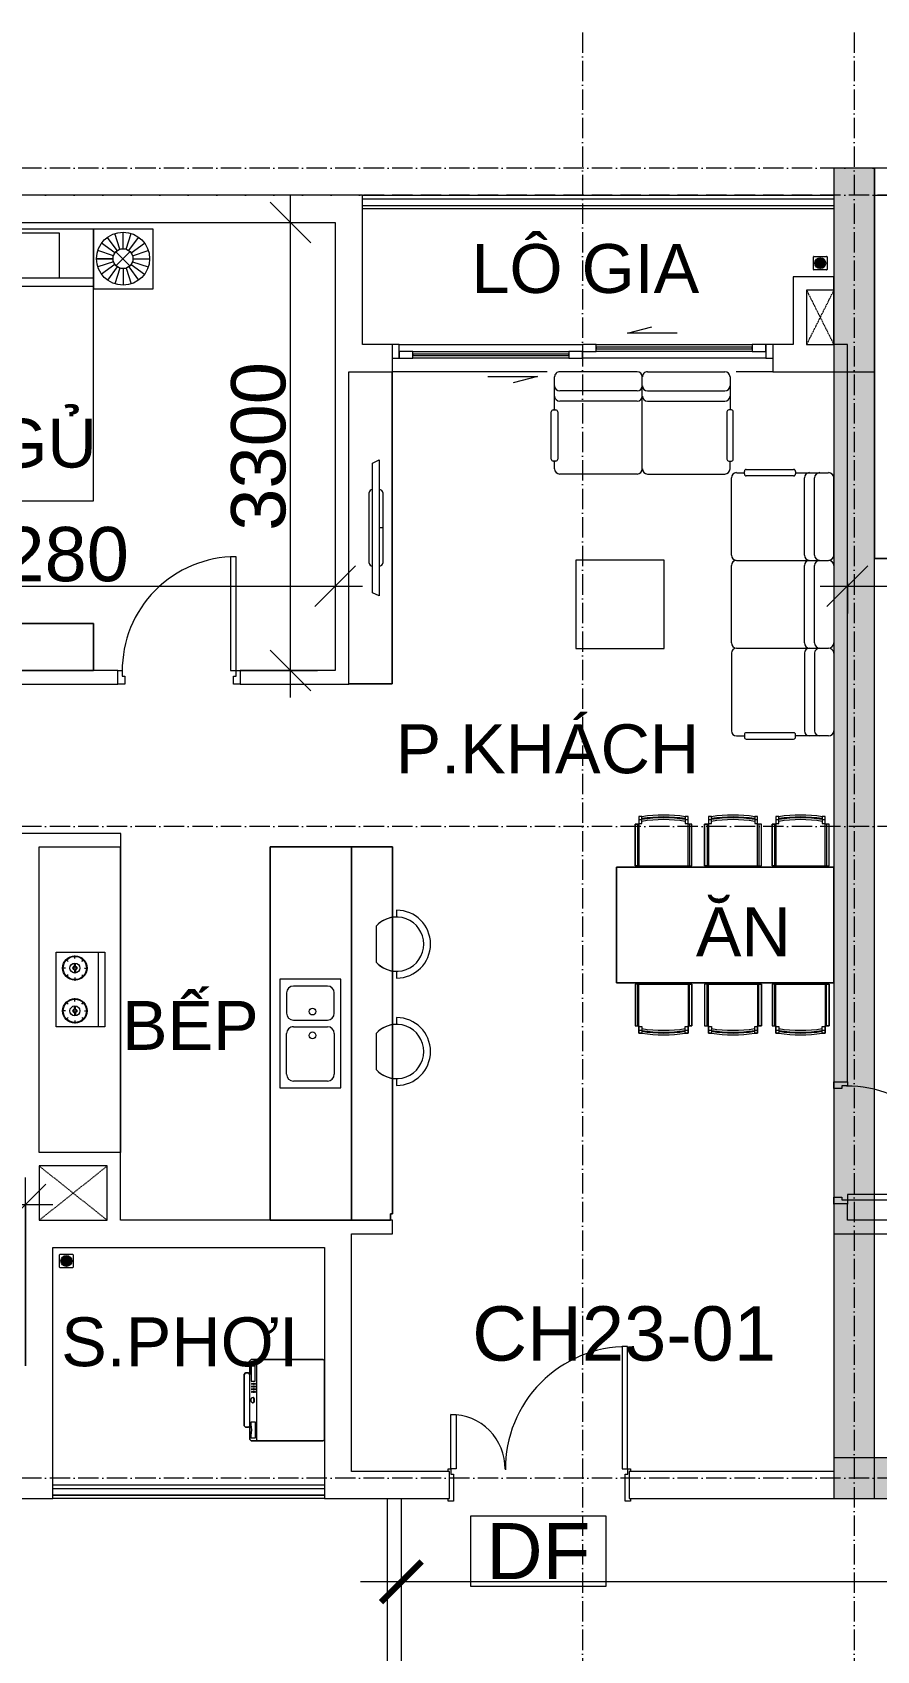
# Model space of a CAD drawing. Header units: millimetres. Extents: x -20144 to 122974, y -38328 to 48263.
# Drawn here: x 72321 to 78537, y 31680 to 43600 of the extents above; entities that cross this region are included whole.
import ezdxf
from ezdxf.enums import TextEntityAlignment as Align

# ---------------------------------------------------------------- set-up
doc = ezdxf.new("R2010")
doc.units = ezdxf.units.MM
doc.linetypes.add('Dash', pattern=[6.35, 3.175, -3.175])
doc.linetypes.add('Grid Line', pattern=[4.2, 3, -0.6, 0, -0.6])
for name, color, linetype, lineweight in [('A-DETL-GENF', 31, 'Continuous', 5), ('A-DETL-GENF-HDLN', 161, 'Dash', 5), ('CHU', 181, 'Continuous', 5), ('CUA', 31, 'Continuous', 9), ('DIM', 1, 'Continuous', 5), ('DIM-200', 1, 'Continuous', 5), ('NET THAY 1', 41, 'Continuous', 5), ('NET-CAT', 3, 'Continuous', 15), ('NET-THAY', 2, 'Continuous', 9), ('THIET BI', 44, 'Continuous', 5), ('THIET-BI', 44, 'Continuous', 5), ('TRUC', 225, 'Continuous', 5), ('X-COT T20$0$LC.HA', 8, 'Continuous', 9), ('X-COT T23$0$LC.HA', 8, 'Continuous', 9), ('Y-GHI CHU PCCC$0$Z-CT1-GHI CHU TT$0$KI-HIEU', 6, 'Continuous', 13)]:
    doc.layers.add(name, color=color, linetype=linetype, lineweight=lineweight)
doc.styles.add('Arial_3', font='arial_0.ttf', dxfattribs={"height": 400})
doc.styles.add('Arial_4', font='arial_0.ttf', dxfattribs={"height": 360})
doc.styles.add('Arial_5', font='arial_0.ttf', dxfattribs={"height": 400})
doc.styles.add('TA1', font='arial_0.ttf')
doc.styles.add('Y-GHI CHU PCCC$0$Arial', font='arial_0.ttf')
doc.dimstyles.new('D_200_KTx2', dxfattribs={"dimtxt": 400, "dimasz": 300, "dimexe": 300, "dimexo": 300, "dimgap": 160, "dimtad": 1, "dimdec": 0, "dimzin": 9, "dimtxsty": 'TA1', "dimblk": 'ARCHTICK', "dimcen": 1, "dimdle": 300, "dimclrd": 256, "dimclre": 256, "dimclrt": 7, "dimadec": 0, "dimazin": 0, "dimtfac": 1, "dimtdec": 0, "dimtix": 1, "dimtmove": 1, "dimatfit": 3, "dimldrblk": 'ARCHTICK', "dimfxl": 0, "dimtolj": 1, "dimtzin": 0, "dimlwd": -1, "dimlwe": -1, "dimarcsym": 0})
doc.dimstyles.new('Diagonal_-_2mm_Arial', dxfattribs={"dimscale": 304.8, "dimtxt": 408.10376, "dimasz": 0.984252, "dimexe": 0.656168, "dimexo": 4.593176, "dimgap": 0.098425, "dimtad": 1, "dimdec": 0, "dimzin": 0, "dimdsep": 46, "dimtxsty": 'Arial_3', "dimblk1": 'OBLIQUE', "dimblk2": 'OBLIQUE', "dimsah": 1, "dimcen": 0.09, "dimdle": 0.656168, "dimazin": 0, "dimtfac": 1, "dimtdec": 4, "dimtix": 1, "dimtmove": 0, "dimatfit": 3, "dimfxl": 0, "dimtvp": 1, "dimtolj": 1, "dimtzin": 0, "dimlwd": 9, "dimlwe": 9, "dimarcsym": 0})

# ---------------------------------------------------------------- blocks, each defined once
blk = doc.blocks.new('CUA VAO CAN HO_0001 - Type 1-1424866-MẶT BẰNG TẦNG 23')
at = {"layer": 'CUA', "lineweight": 5}
for p, q in [((-570, 98), (-570, 118)), ((-570, 118), (-530, 118)), ((-530, 118), (-530, -81)), ((733, 118), (773, 118)), ((733, -81), (733, 118)), ((773, 118), (773, 98)), ((-570, -122), (-570, -102)), ((-550, -81), (-550, -122)), ((-530, -81), (-550, -81)), ((753, -81), (733, -81)), ((753, -122), (753, -81)), ((773, -102), (773, -122)), ((-550, -122), (-570, -122)), ((773, -122), (753, -122))]:
    blk.add_line(p, q, dxfattribs=at)
at = {"layer": 'CUA'}
for p, q in [((-509, -122), (-549, -122)), ((-549, -122), (-549, -1022)), ((-509, -1022), (-509, -122)), ((712, -122), (752, -122)), ((712, -522), (712, -122)), ((752, -122), (752, -522)), ((752, -522), (712, -522)), ((-549, -1022), (-509, -1022))]:
    blk.add_line(p, q, dxfattribs=at)
at = {"layer": 'CUA', "lineweight": 5}
for centre, radius, start, end in [((-549, -122), 900, 270, 0.5), ((752, -122), 400, 179.5, 270)]:
    blk.add_arc(centre, radius, start, end, dxfattribs=at)
blk = doc.blocks.new('CUA PHONG NGU - Type 1-1365695-MẶT BẰNG TẦNG 23')
at = {"layer": 'CUA', "lineweight": 5}
for p, q in [((-349, 48), (-299, 48)), ((-299, 48), (-299, -11)), ((501, 48), (551, 48)), ((501, -11), (501, 48)), ((-319, -52), (-349, -52)), ((-319, -11), (-319, -52)), ((-299, -11), (-319, -11)), ((521, -11), (501, -11)), ((521, -52), (521, -11)), ((551, -52), (521, -52))]:
    blk.add_line(p, q, dxfattribs=at)
at = {"layer": 'CUA'}
for p, q in [((-278, -52), (-318, -52)), ((-318, -52), (-318, -890)), ((-278, -890), (-278, -52)), ((-318, -890), (-278, -890))]:
    blk.add_line(p, q, dxfattribs=at)
at = {"layer": 'CUA', "lineweight": 5}
blk.add_arc((-318, -52), 838, 270, 0.5, dxfattribs=at)
blk = doc.blocks.new('CUA LO GIA _LUA_ - CUA LO GIA _LUA_ 2800-1425223-MẶT BẰNG TẦNG 23')
at = {"layer": 'CUA'}
for p, q in [((332, 184), (511, 232)), ((697, 184), (332, 184)), ((-1350, 100), (-1400, 100)), ((-1350, 0), (-1350, 100)), ((-1350, 100), (0, 100)), ((-1250, 50), (-1350, 50)), ((-1350, 50), (-1350, 0)), ((-1350, 0), (-1250, 0)), ((-1250, 0), (-1250, 50)), ((-1250, 50), (-100, 50)), ((-100, 30), (-1250, 30)), ((-1250, 30), (-1250, 20)), ((-1250, 20), (-100, 20)), ((-100, 0), (-1250, 0)), ((0, 50), (-100, 50)), ((-100, 50), (-100, 0)), ((-100, 20), (-100, 30)), ((-100, 0), (0, 0)), ((100, 100), (0, 100)), ((0, 100), (0, 50)), ((0, 0), (0, 50)), ((0, 50), (100, 50)), ((100, 50), (100, 100)), ((100, 100), (1250, 100)), ((1250, 80), (100, 80)), ((100, 80), (100, 70)), ((100, 70), (1250, 70)), ((1250, 50), (100, 50)), ((1350, 100), (1250, 100)), ((1250, 100), (1250, 50)), ((1250, 70), (1250, 80)), ((1250, 50), (1350, 50)), ((1350, 50), (1350, 100)), ((1400, 100), (1350, 100)), ((1350, 100), (1350, 0)), ((-1400, 0), (-1350, 0)), ((1350, 0), (0, 0)), ((1350, 0), (1400, 0)), ((-697, -134), (-332, -134)), ((-332, -134), (-511, -182))]:
    blk.add_line(p, q, dxfattribs=at)
blk = doc.blocks.new('X-GIUONG1 - X-GIUONG-1305651-MẶT BẰNG TẦNG 23')
at = {"layer": 'THIET BI'}
for p, q in [((-800, 0), (-1239, 0)), ((-1239, 0), (-1239, -439)), ((-1239, 0), (-800, 0)), ((-1239, -439), (-1239, 0)), ((-1076, -174), (-1174, -103)), ((-1060, -158), (-1131, -60)), ((-1039, -148), (-1077, -32)), ((-1017, -144), (-1017, -22)), ((-994, -148), (-956, -32)), ((-974, -158), (-902, -60)), ((-957, -174), (-859, -103)), ((-800, -439), (-800, 0)), ((800, 0), (-800, 0)), ((-800, 0), (-800, -2000)), ((800, 0), (-800, 0)), ((-800, 0), (-800, -439)), ((-800, 0), (-800, -2000)), ((-550, -30), (-550, -410)), ((-30, -30), (-550, -30)), ((-30, -360), (-30, -30)), ((30, -30), (30, -360)), ((550, -30), (30, -30)), ((550, -360), (550, -30)), ((1239, 0), (800, 0)), ((800, 0), (800, -439)), ((800, -2000), (800, 0)), ((1239, 0), (800, 0)), ((800, 0), (800, -439)), ((800, -2000), (800, 0)), ((957, -174), (859, -103)), ((974, -158), (902, -60)), ((994, -148), (956, -32)), ((1017, -144), (1017, -22)), ((1039, -148), (1077, -32)), ((1060, -158), (1131, -60)), ((1076, -174), (1174, -103)), ((1239, -439), (1239, 0)), ((1239, -439), (1239, 0)), ((-1090, -217), (-1212, -217)), ((-1086, -195), (-1202, -157)), ((-1068, -269), (-965, -166)), ((-1068, -166), (-965, -269)), ((-947, -195), (-831, -157)), ((-943, -217), (-821, -217)), ((-821, -217), (-943, -217)), ((943, -217), (821, -217)), ((821, -217), (943, -217)), ((947, -195), (831, -157)), ((1068, -269), (965, -166)), ((1068, -166), (965, -269)), ((1086, -195), (1202, -157)), ((1090, -217), (1212, -217)), ((-1086, -240), (-1202, -278)), ((-1076, -260), (-1174, -332)), ((-1060, -277), (-1131, -375)), ((-1039, -287), (-1077, -403)), ((-1017, -291), (-1017, -412)), ((-994, -287), (-956, -403)), ((-974, -277), (-902, -375)), ((-957, -260), (-859, -332)), ((-947, -240), (-831, -278)), ((947, -240), (831, -278)), ((957, -260), (859, -332)), ((974, -277), (902, -375)), ((994, -287), (956, -403)), ((1017, -291), (1017, -412)), ((1039, -287), (1077, -403)), ((1060, -277), (1131, -375)), ((1076, -260), (1174, -332)), ((1086, -240), (1202, -278)), ((-1239, -439), (-800, -439)), ((-800, -439), (-1239, -439)), ((-370, -360), (-800, -740)), ((-550, -410), (-420, -410)), ((-370, -740), (-370, -360)), ((800, -360), (-370, -360)), ((-370, -420), (800, -420)), ((800, -439), (1239, -439)), ((800, -439), (1239, -439)), ((-800, -740), (-370, -740)), ((-800, -2000), (800, -2000)), ((-800, -2000), (800, -2000))]:
    blk.add_line(p, q, dxfattribs=at)
for centre, radius in [((-1017, -217), 195), ((1017, -217), 195), ((-1017, -217), 73.2), ((1017, -217), 73.2)]:
    blk.add_circle(centre, radius, dxfattribs=at)
blk = doc.blocks.new('X-BAN AN 4 GHE - X-BAN AN 4 GHE 2-1366074-MẶT BẰNG TẦNG 23')
at = {"layer": 'THIET BI'}
for p, q in [((187, 373), (165, 373)), ((165, 373), (165, 318)), ((165, 373), (165, 10)), ((187, 373), (165, 373)), ((187, 338), (187, 373)), ((528, 373), (506, 373)), ((506, 373), (506, 338)), ((528, 373), (506, 373)), ((528, 318), (528, 373)), ((528, 10), (528, 373)), ((699, 373), (677, 373)), ((677, 373), (677, 318)), ((677, 373), (677, 10)), ((699, 373), (677, 373)), ((699, 338), (699, 373)), ((1039, 373), (1018, 373)), ((1018, 373), (1018, 338)), ((1039, 373), (1018, 373)), ((1039, 318), (1039, 373)), ((1039, 10), (1039, 373)), ((1195, 373), (1174, 373)), ((1174, 373), (1174, 318)), ((1174, 373), (1174, 10)), ((1195, 373), (1174, 373)), ((1195, 338), (1195, 373)), ((1536, 373), (1515, 373)), ((1515, 373), (1515, 338)), ((1536, 373), (1515, 373)), ((1536, 318), (1536, 373)), ((1536, 10), (1536, 373)), ((165, 318), (137, 318)), ((137, 318), (137, 10)), ((137, 318), (156, 318)), ((137, 10), (137, 318)), ((156, 318), (156, 10)), ((165, 351), (187, 351)), ((165, 322), (187, 322)), ((187, 322), (187, 338)), ((506, 351), (528, 351)), ((506, 338), (506, 322)), ((506, 322), (528, 322)), ((556, 318), (528, 318)), ((537, 318), (537, 10)), ((556, 318), (537, 318)), ((556, 10), (556, 318)), ((556, 10), (556, 318)), ((648, 318), (648, 10)), ((677, 318), (648, 318)), ((648, 318), (667, 318)), ((648, 10), (648, 318)), ((667, 318), (667, 10)), ((677, 351), (699, 351)), ((677, 322), (699, 322)), ((699, 322), (699, 338)), ((1018, 351), (1039, 351)), ((1018, 338), (1018, 322)), ((1018, 322), (1039, 322)), ((1068, 318), (1039, 318)), ((1049, 318), (1049, 10)), ((1068, 318), (1049, 318)), ((1068, 10), (1068, 318)), ((1068, 10), (1068, 318)), ((1145, 318), (1145, 10)), ((1174, 318), (1145, 318)), ((1145, 318), (1164, 318)), ((1145, 10), (1145, 318)), ((1164, 318), (1164, 10)), ((1174, 351), (1195, 351)), ((1174, 322), (1195, 322)), ((1195, 322), (1195, 338)), ((1515, 351), (1536, 351)), ((1515, 338), (1515, 322)), ((1515, 322), (1536, 322)), ((1565, 318), (1536, 318)), ((1546, 318), (1546, 10)), ((1565, 318), (1546, 318)), ((1565, 10), (1565, 318)), ((1565, 10), (1565, 318)), ((1600, 0), (0, 0)), ((0, 0), (0, -850)), ((0, -850), (0, 0)), ((0, 0), (1600, 0)), ((137, 10), (556, 10)), ((156, 10), (137, 10)), ((165, 10), (528, 10)), ((537, 10), (556, 10)), ((648, 10), (1068, 10)), ((667, 10), (648, 10)), ((677, 10), (1039, 10)), ((1049, 10), (1068, 10)), ((1145, 10), (1565, 10)), ((1164, 10), (1145, 10)), ((1174, 10), (1536, 10)), ((1546, 10), (1565, 10)), ((1600, -850), (1600, 0)), ((1600, 0), (1600, -850)), ((0, -850), (1600, -850)), ((1600, -850), (0, -850)), ((556, -860), (137, -860)), ((137, -860), (137, -1168)), ((156, -860), (137, -860)), ((137, -860), (137, -1168)), ((156, -1168), (156, -860)), ((165, -860), (528, -860)), ((165, -1223), (165, -860)), ((528, -860), (528, -1223)), ((537, -860), (556, -860)), ((537, -1168), (537, -860)), ((556, -1168), (556, -860)), ((556, -860), (556, -1168)), ((1068, -860), (648, -860)), ((648, -860), (648, -1168)), ((667, -860), (648, -860)), ((648, -860), (648, -1168)), ((667, -1168), (667, -860)), ((677, -860), (1039, -860)), ((677, -1223), (677, -860)), ((1039, -860), (1039, -1223)), ((1049, -860), (1068, -860)), ((1049, -1168), (1049, -860)), ((1068, -1168), (1068, -860)), ((1068, -860), (1068, -1168)), ((1565, -860), (1145, -860)), ((1145, -860), (1145, -1168)), ((1164, -860), (1145, -860)), ((1145, -860), (1145, -1168)), ((1164, -1168), (1164, -860)), ((1174, -860), (1536, -860)), ((1174, -1223), (1174, -860)), ((1536, -860), (1536, -1223)), ((1546, -860), (1565, -860)), ((1546, -1168), (1546, -860)), ((1565, -1168), (1565, -860)), ((1565, -860), (1565, -1168)), ((137, -1168), (165, -1168)), ((137, -1168), (156, -1168)), ((165, -1168), (165, -1223)), ((165, -1172), (187, -1172)), ((187, -1172), (187, -1188)), ((187, -1188), (187, -1223)), ((506, -1172), (528, -1172)), ((506, -1188), (506, -1172)), ((506, -1223), (506, -1188)), ((528, -1223), (528, -1168)), ((528, -1168), (556, -1168)), ((556, -1168), (537, -1168)), ((648, -1168), (677, -1168)), ((648, -1168), (667, -1168)), ((677, -1168), (677, -1223)), ((677, -1172), (699, -1172)), ((699, -1172), (699, -1188)), ((699, -1188), (699, -1223)), ((1018, -1172), (1039, -1172)), ((1018, -1188), (1018, -1172)), ((1018, -1223), (1018, -1188)), ((1039, -1223), (1039, -1168)), ((1039, -1168), (1068, -1168)), ((1068, -1168), (1049, -1168)), ((1145, -1168), (1174, -1168)), ((1145, -1168), (1164, -1168)), ((1174, -1168), (1174, -1223)), ((1174, -1172), (1195, -1172)), ((1195, -1172), (1195, -1188)), ((1195, -1188), (1195, -1223)), ((1515, -1172), (1536, -1172)), ((1515, -1188), (1515, -1172)), ((1515, -1223), (1515, -1188)), ((1536, -1223), (1536, -1168)), ((1536, -1168), (1565, -1168)), ((1565, -1168), (1546, -1168)), ((165, -1201), (187, -1201)), ((165, -1223), (187, -1223)), ((187, -1223), (165, -1223)), ((506, -1201), (528, -1201)), ((506, -1223), (528, -1223)), ((528, -1223), (506, -1223)), ((677, -1201), (699, -1201)), ((677, -1223), (699, -1223)), ((699, -1223), (677, -1223)), ((1018, -1201), (1039, -1201)), ((1018, -1223), (1039, -1223)), ((1039, -1223), (1018, -1223)), ((1174, -1201), (1195, -1201)), ((1174, -1223), (1195, -1223)), ((1195, -1223), (1174, -1223)), ((1515, -1201), (1536, -1201)), ((1515, -1223), (1536, -1223)), ((1536, -1223), (1515, -1223))]:
    blk.add_line(p, q, dxfattribs=at)
for centre, radius, start, end in [((347, -628), 1013, 80.9407, 99.0593), ((347, -628), 1013, 80.9407, 99.0593), ((347, -628), 999, 80.808, 99.192), ((347, -648), 1013, 80.9407, 99.0593), ((858, -628), 1013, 80.9407, 99.0593), ((858, -628), 1013, 80.9407, 99.0593), ((858, -628), 999, 80.808, 99.192), ((858, -648), 1013, 80.9407, 99.0593), ((1355, -628), 1013, 80.9407, 99.0593), ((1355, -628), 1013, 80.9407, 99.0593), ((1355, -628), 999, 80.808, 99.192), ((1355, -648), 1013, 80.9407, 99.0593), ((347, -648), 999, 80.808, 99.192), ((858, -648), 999, 80.808, 99.192), ((1355, -648), 999, 80.808, 99.192), ((347, -202), 999, 260.808, 279.192), ((858, -202), 999, 260.808, 279.192), ((1355, -202), 999, 260.808, 279.192), ((347, -202), 1013, 260.9407, 279.0593), ((347, -222), 999, 260.808, 279.192), ((347, -222), 1013, 260.9407, 279.0593), ((347, -222), 1013, 260.9407, 279.0593), ((858, -202), 1013, 260.9407, 279.0593), ((858, -222), 999, 260.808, 279.192), ((858, -222), 1013, 260.9407, 279.0593), ((858, -222), 1013, 260.9407, 279.0593), ((1355, -202), 1013, 260.9407, 279.0593), ((1355, -222), 999, 260.808, 279.192), ((1355, -222), 1013, 260.9407, 279.0593), ((1355, -222), 1013, 260.9407, 279.0593)]:
    blk.add_arc(centre, radius, start, end, dxfattribs=at)
blk = doc.blocks.new('X-SOFA - X-SOFA-V124-MẶT BẰNG TẦNG 23')
at = {"layer": 'THIET BI'}
for p, q in [((-716, 969), (-658, 969)), ((-658, 960), (-658, 979)), ((-644, 993), (-296, 993)), ((-282, 979), (-282, 960)), ((-282, 969), (-104, 969)), ((-104, 969), (-38, 969)), ((-754, 361), (-754, 932)), ((-296, 946), (-644, 946)), ((-217, 361), (-217, 932)), ((-141, 361), (-141, 932)), ((0, 361), (0, 932)), ((-1250, 325), (-1900, 325)), ((-1900, 325), (-1900, -325)), ((-1900, 325), (-1900, -325)), ((-1250, 325), (-1900, 325)), ((-1250, -325), (-1250, 325)), ((-1250, -325), (-1250, 325)), ((-754, -285), (-754, 285)), ((-716, 323), (-104, 323)), ((-217, -285), (-217, 285)), ((-141, -285), (-141, 285)), ((-104, 323), (-38, 323)), ((0, 285), (0, -285)), ((-1900, -325), (-1250, -325)), ((-1900, -325), (-1250, -325)), ((-716, -323), (-38, -323)), ((-754, -361), (-754, -932)), ((-217, -361), (-217, -932)), ((-141, -361), (-141, -932)), ((0, -361), (0, -932)), ((-296, -946), (-644, -946)), ((-716, -969), (-658, -969)), ((-658, -960), (-658, -979)), ((-644, -993), (-296, -993)), ((-282, -979), (-282, -960)), ((-104, -969), (-282, -969)), ((-38, -969), (-104, -969))]:
    blk.add_line(p, q, dxfattribs=at)
for centre, radius, start, end in [((-716, 932), 37.7, 90, 180), ((-644, 979), 14.1, 90, 180), ((-644, 960), 14.1, 180, 270), ((-296, 979), 14.1, 360, 90), ((-296, 960), 14.1, 270, 0), ((-179, 932), 37.7, 90, 180), ((-104, 932), 37.7, 90, 180), ((-38, 932), 37.7, 360, 90), ((-716, 361), 37.7, 180, 270), ((-179, 361), 37.7, 180, 270), ((-104, 361), 37.7, 180, 270), ((-38, 361), 37.7, 270, 0), ((-716, 285), 37.7, 90, 180), ((-179, 285), 37.7, 90, 180), ((-104, 285), 37.7, 90, 180), ((-38, 285), 37.7, 360, 90), ((-716, -285), 37.7, 180, 270), ((-716, -361), 37.7, 90, 180), ((-179, -285), 37.7, 180, 270), ((-179, -361), 37.7, 90, 180), ((-104, -285), 37.7, 180, 270), ((-104, -361), 37.7, 90, 180), ((-38, -285), 37.7, 270, 0), ((-38, -361), 37.7, 360, 90), ((-716, -932), 37.7, 180, 270), ((-644, -960), 14.1, 90, 180), ((-296, -960), 14.1, 360, 90), ((-179, -932), 37.7, 180, 270), ((-104, -932), 37.7, 180, 270), ((-38, -932), 37.7, 270, 0), ((-644, -979), 14.1, 180, 270), ((-296, -979), 14.1, 270, 0)]:
    blk.add_arc(centre, radius, start, end, dxfattribs=at)
blk = doc.blocks.new('X-SOFA - X-SOFA-1424752-MẶT BẰNG TẦNG 23')
at = {"layer": 'THIET BI'}
for p, q in [((-754, 38), (-754, 608)), ((-716, 646), (-658, 646)), ((-658, 637), (-658, 656)), ((-644, 670), (-296, 670)), ((-296, 623), (-644, 623)), ((-282, 656), (-282, 637)), ((-282, 646), (-104, 646)), ((-217, 38), (-217, 608)), ((-141, 38), (-141, 608)), ((-104, 646), (-38, 646)), ((0, 38), (0, 608)), ((-716, 0), (-104, 0)), ((-104, 0), (-38, 0)), ((-754, -38), (-754, -608)), ((-217, -38), (-217, -608)), ((-141, -38), (-141, -608)), ((0, -38), (0, -608)), ((-716, -646), (-658, -646)), ((-658, -637), (-658, -656)), ((-296, -623), (-644, -623)), ((-644, -670), (-296, -670)), ((-282, -656), (-282, -637)), ((-104, -646), (-282, -646)), ((-38, -646), (-104, -646))]:
    blk.add_line(p, q, dxfattribs=at)
for centre, radius, start, end in [((-716, 608), 37.7, 90, 180), ((-644, 656), 14.1, 90, 180), ((-644, 637), 14.1, 180, 270), ((-296, 656), 14.1, 0, 90), ((-296, 637), 14.1, 270, 0), ((-179, 608), 37.7, 90, 180), ((-104, 608), 37.7, 90, 180), ((-38, 608), 37.7, 360, 90), ((-716, 38), 37.7, 180, 270), ((-179, 38), 37.7, 180, 270), ((-104, 38), 37.7, 180, 270), ((-38, 38), 37.7, 270, 0), ((-716, -38), 37.7, 90, 180), ((-179, -38), 37.7, 90, 180), ((-104, -38), 37.7, 90, 180), ((-38, -38), 37.7, 360, 90), ((-716, -608), 37.7, 180, 270), ((-644, -637), 14.1, 90, 180), ((-644, -656), 14.1, 180, 270), ((-296, -637), 14.1, 360, 90), ((-296, -656), 14.1, 270, 0), ((-179, -608), 37.7, 180, 270), ((-104, -608), 37.7, 180, 270), ((-38, -608), 37.7, 270, 0)]:
    blk.add_arc(centre, radius, start, end, dxfattribs=at)
blk = doc.blocks.new('X-BEP1 - X-BEP-1425226-MẶT BẰNG TẦNG 23')
at = {"layer": 'THIET BI'}
for p, q in [((2250, 0), (0, 0)), ((0, 0), (2250, 0)), ((775, -117), (1325, -117)), ((775, -476), (775, -117)), ((1325, -117), (1325, -476)), ((1325, -162), (775, -162)), ((822, -337), (799, -337)), ((843, -287), (826, -271)), ((878, -333), (856, -333)), ((878, -341), (856, -341)), ((892, -267), (892, -243)), ((906, -333), (929, -333)), ((906, -341), (929, -341)), ((942, -287), (958, -271)), ((962, -337), (986, -337)), ((1138, -337), (1114, -337)), ((1158, -287), (1142, -271)), ((1194, -333), (1171, -333)), ((1194, -341), (1171, -341)), ((1208, -267), (1208, -243)), ((1222, -333), (1244, -333)), ((1222, -341), (1244, -341)), ((1257, -287), (1274, -271)), ((1278, -337), (1301, -337)), ((1325, -476), (775, -476)), ((843, -387), (826, -403)), ((892, -407), (892, -431)), ((942, -387), (958, -403)), ((1158, -387), (1142, -403)), ((1208, -407), (1208, -431)), ((1257, -387), (1274, -403))]:
    blk.add_line(p, q, dxfattribs=at)
for centre, radius in [((892, -337), 90), ((892, -337), 85.5), ((892, -337), 36.9), ((892, -337), 14.7), ((892, -337), 8.24), ((1208, -337), 90), ((1208, -337), 85.5), ((1208, -337), 36.9), ((1208, -337), 14.7), ((1208, -337), 8.24)]:
    blk.add_circle(centre, radius, dxfattribs=at)
blk = doc.blocks.new('X-BEP1 - X-BEP-1425227-MẶT BẰNG TẦNG 23')
at = {"layer": 'THIET BI'}
for p, q in [((2750, 0), (0, 0)), ((0, 0), (0, -600)), ((0, 0), (2750, 0)), ((0, -600), (0, 0)), ((2750, -600), (2750, 0)), ((2750, 0), (2750, -600)), ((975, -72), (975, -522)), ((1775, -72), (975, -72)), ((1775, -522), (1775, -72)), ((1025, -422), (1025, -172)), ((1075, -122), (1375, -122)), ((1425, -172), (1425, -422)), ((1475, -172), (1475, -422)), ((1675, -122), (1525, -122)), ((1725, -422), (1725, -172)), ((1375, -472), (1075, -472)), ((1525, -472), (1675, -472)), ((975, -522), (1775, -522)), ((0, -600), (2750, -600)), ((2750, -600), (0, -600))]:
    blk.add_line(p, q, dxfattribs=at)
for centre in [(1362, -312), (1537, -312)]:
    blk.add_circle(centre, 25, dxfattribs=at)
for centre, start, end in [((1075, -172), 90, 180), ((1375, -172), 360, 90), ((1525, -172), 90, 180), ((1675, -172), 0, 90), ((1075, -422), 180, 270), ((1375, -422), 270, 0), ((1525, -422), 180, 270), ((1675, -422), 270, 0)]:
    blk.add_arc(centre, 50, start, end, dxfattribs=at)
blk = doc.blocks.new('X-BAR - X-BAR-1425228-MẶT BẰNG TẦNG 23')
at = {"layer": 'THIET BI'}
for p, q in [((-287, -48), (-300, -48)), ((-300, -48), (-300, -2750)), ((-300, -2750), (-300, -48)), ((-300, -48), (-287, -48)), ((0, 0), (-287, 0)), ((-287, 0), (-287, -48)), ((-287, -48), (-287, 0)), ((-287, 0), (0, 0)), ((0, -2750), (0, 0)), ((0, 0), (0, -2750)), ((-300, -2750), (0, -2750)), ((0, -2750), (-300, -2750))]:
    blk.add_line(p, q, dxfattribs=at)
blk = doc.blocks.new('X-GHE BAR - X-GHE BAR-1305631-MẶT BẰNG TẦNG 23')
at = {"layer": 'THIET BI'}
for p, q in [((-250, -250), (-200, -250)), ((-250, -250), (-200, -250)), ((200, -250), (250, -250)), ((200, -250), (250, -250)), ((-132, -400), (132, -400)), ((-132, -400), (132, -400))]:
    blk.add_line(p, q, dxfattribs=at)
for radius, start, end in [(250, 0, 180), (250, 0, 180), (200, 311.4096, 228.5904), (200, 180, 228.5904), (200, 311.4096, 0)]:
    blk.add_arc((0, -250), radius, start, end, dxfattribs=at)
blk = doc.blocks.new('X-TV - X-TV-1732808-MẶT BẰNG TẦNG 23')
at = {"layer": 'THIET BI'}
for p, q in [((2300, 321), (0, 321)), ((0, 321), (2300, 321)), ((890, 250), (1410, 250)), ((1150, 250), (1150, 225)), ((2300, 1), (2300, 321)), ((2300, 321), (2300, 1)), ((650, 225), (1650, 225)), ((673, 175), (650, 225)), ((1628, 175), (673, 175)), ((1410, 150), (890, 150)), ((1650, 225), (1628, 175))]:
    blk.add_line(p, q, dxfattribs=at)
for centre, start_param, end_param in [((890, 225), 0, 1.570796), ((1410, 225), 4.712389, 6.283185), ((890, 175), 1.570796, 3.141593), ((1410, 175), 3.141593, 4.712389)]:
    blk.add_ellipse(centre, major_axis=(0, 25), ratio=0.9, start_param=start_param, end_param=end_param, dxfattribs=at)
blk = doc.blocks.new('X-TV - X-TV-1732809-MẶT BẰNG TẦNG 23')
at = {"layer": 'THIET BI'}
for p, q in [((2501, 346), (0, 346)), ((0, 346), (2501, 346)), ((990, 250), (1510, 250)), ((1250, 250), (1250, 225)), ((2501, 0), (2501, 346)), ((2501, 346), (2501, 0)), ((750, 225), (1750, 225)), ((773, 175), (750, 225)), ((1728, 175), (773, 175)), ((1510, 150), (990, 150)), ((1750, 225), (1728, 175)), ((0, 0), (2501, 0))]:
    blk.add_line(p, q, dxfattribs=at)
for centre, start_param, end_param in [((990, 225), 0, 1.570796), ((1510, 225), 4.712389, 6.283185), ((990, 175), 1.570796, 3.141593), ((1510, 175), 3.141593, 4.712389)]:
    blk.add_ellipse(centre, major_axis=(0, 25), ratio=0.9, start_param=start_param, end_param=end_param, dxfattribs=at)
blk = doc.blocks.new('X-TV - X-TV-1732811-MẶT BẰNG TẦNG 23')
at = {"layer": 'THIET BI'}
for p, q in [((2675, 250), (0, 250)), ((0, 250), (2675, 250)), ((1077, 250), (1597, 250)), ((1337, 250), (1337, 225)), ((2675, 0), (2675, 250)), ((2675, 250), (2675, 0)), ((837, 225), (1837, 225)), ((860, 175), (837, 225)), ((1815, 175), (860, 175)), ((1597, 150), (1077, 150)), ((1837, 225), (1815, 175)), ((0, 0), (2675, 0))]:
    blk.add_line(p, q, dxfattribs=at)
for centre, start_param, end_param in [((1077, 225), 0, 1.570796), ((1597, 225), 4.712389, 6.283185), ((1077, 175), 1.570796, 3.141593), ((1597, 175), 3.141593, 4.712389)]:
    blk.add_ellipse(centre, major_axis=(0, 25), ratio=0.9, start_param=start_param, end_param=end_param, dxfattribs=at)
blk = doc.blocks.new('X-MAY GIAT - X-MAY GIAT-V135-MẶT BẰNG TẦNG 23')
at = {"layer": 'THIET BI'}
for p, q in [((-290, 0), (-300, -10)), ((-300, -10), (-290, 0)), ((290, 0), (-290, 0)), ((-290, 0), (290, 0)), ((300, -10), (290, 0)), ((290, 0), (300, -10)), ((-300, -10), (-300, -540)), ((-300, -540), (-300, -10)), ((300, -540), (300, -10)), ((300, -10), (300, -540)), ((-300, -490), (-290, -500)), ((-300, -540), (-290, -550)), ((-290, -550), (-300, -540)), ((-290, -500), (290, -500)), ((-290, -550), (-190, -550)), ((-190, -550), (-290, -550)), ((-250, -510), (-250, -540)), ((-140, -510), (-250, -510)), ((-250, -540), (-140, -540)), ((-190, -550), (-200, -560)), ((-200, -560), (-190, -550)), ((-200, -560), (-200, -580)), ((-200, -580), (-200, -560)), ((-200, -580), (-190, -590)), ((-190, -590), (-200, -580)), ((190, -550), (-190, -550)), ((-190, -590), (190, -590)), ((190, -590), (-190, -590)), ((-140, -540), (-140, -510)), ((-20, -530), (-20, -525)), ((0, -520), (0, -525)), ((20, -530), (20, -525)), ((160, -510), (280, -510)), ((160, -540), (160, -510)), ((180, -540), (160, -540)), ((200, -560), (190, -550)), ((190, -550), (290, -550)), ((190, -550), (200, -560)), ((290, -550), (190, -550)), ((190, -590), (200, -580)), ((200, -580), (190, -590)), ((200, -580), (200, -560)), ((200, -560), (200, -580)), ((280, -540), (260, -540)), ((280, -510), (280, -540)), ((290, -500), (300, -490)), ((290, -550), (300, -540)), ((300, -540), (290, -550))]:
    blk.add_line(p, q, dxfattribs=at)
blk.add_arc((220, -697.5), 162.5, 75.74997, 104.25003, dxfattribs=at)
for centre, major_axis in [((-120, -512.5), (5, 0)), ((-120, -522.5), (5, 0)), ((-120, -532.5), (5, 0)), ((-100, -512.5), (5, 0)), ((-100, -522.5), (5, 0)), ((-100, -532.5), (5, 0)), ((-80, -512.5), (5, 0)), ((-80, -522.5), (5, 0)), ((-80, -532.5), (5, 0)), ((-60, -512.5), (-5, 0)), ((-60, -522.5), (-5, 0)), ((-60, -532.5), (-5, 0)), ((0, -530), (-20, 0))]:
    blk.add_ellipse(centre, major_axis=major_axis, ratio=0.5, dxfattribs=at)
blk.add_ellipse((0, -525), major_axis=(-20, 0), ratio=0.5, start_param=3.1415927, end_param=6.2831853, dxfattribs=at)
blk = doc.blocks.new('X-PHEU - X-PHEU-1231512-MẶT BẰNG TẦNG 23')
at = {"layer": 'THIET-BI'}
for p, q in [((25, 29), (25, 121)), ((29, 125), (121, 125)), ((125, 121), (125, 29)), ((121, 25), (29, 25)), ((42, 90), (42, 60)), ((47, 52), (47, 98)), ((52, 103), (52, 47)), ((58, 44), (58, 106)), ((62, 109), (62, 41)), ((68, 40), (68, 110)), ((72, 111), (72, 78)), ((72, 72), (72, 39)), ((77, 78), (77, 111)), ((77, 39), (77, 72)), ((82, 110), (82, 40)), ((88, 41), (88, 109)), ((92, 106), (92, 44)), ((97, 47), (97, 103)), ((102, 98), (102, 52)), ((107, 60), (107, 90))]:
    blk.add_line(p, q, dxfattribs=at)
blk.add_circle((75, 75), 40, dxfattribs=at)
for centre, radius, start, end in [((29, 121), 4, 90, 180), ((121, 121), 4, 0, 90), ((29, 29), 4, 180, 270), ((75, 75), 36, 139.8082, 154.5256), ((75, 75), 36, 205.4744, 220.1918), ((75, 75), 36, 119.0853, 128.6822), ((75, 75), 36, 231.3178, 240.9147), ((75, 75), 36, 102.0247, 110.3175), ((75, 75), 36, 249.6825, 257.9753), ((75, 75), 4, 128.6822, 231.3178), ((75, 75), 36, 90, 93.9821), ((75, 75), 36, 266.0179, 270), ((75, 75), 36, 86.0179, 90), ((75, 75), 36, 270, 273.9821), ((75, 75), 4, 308.6822, 51.3178), ((75, 75), 36, 69.6825, 77.9753), ((75, 75), 36, 282.0247, 290.3175), ((75, 75), 36, 51.3178, 60.9147), ((75, 75), 36, 299.0853, 308.6822), ((75, 75), 36, 25.4744, 40.1918), ((75, 75), 36, 319.8082, 334.5256), ((121, 29), 4, 270, 360)]:
    blk.add_arc(centre, radius, start, end, dxfattribs=at)
blk = doc.blocks.new('Top Rail Type - Top Rail_Internal_-1923105-MẶT BẰNG TẦNG 23')
at = {"layer": 'NET THAY 1'}
for p, q in [((-4399, 32875), (-2399, 32875)), ((-2399, 32825), (-4399, 32825))]:
    blk.add_line(p, q, dxfattribs=at)
blk = doc.blocks.new('Top Rail Type - Top Rail_Internal_-V152-MẶT BẰNG TẦNG 23')
at = {"layer": 'NET THAY 1'}
for p, q in [((-4399, 32875), (-2399, 32875)), ((-4399, 32825), (-2399, 32825))]:
    blk.add_line(p, q, dxfattribs=at)
blk = doc.blocks.new('Family1 - Family1 2-1425483-MẶT BẰNG TẦNG 23')
at = {"layer": 'A-DETL-GENF'}
for p, q in [((200, 400), (0, 400)), ((0, 400), (0, 0)), ((200, 0), (200, 400)), ((0, 0), (200, 0))]:
    blk.add_line(p, q, dxfattribs=at)
at = {"layer": 'A-DETL-GENF-HDLN'}
for p, q in [((0, 400), (200, 1)), ((0, 0), (200, 399))]:
    blk.add_line(p, q, dxfattribs=at)
blk = doc.blocks.new('Family1 - Family1 2-1425485-MẶT BẰNG TẦNG 23')
at = {"layer": 'A-DETL-GENF'}
for p, q in [((500, 400), (0, 400)), ((0, 400), (0, 0)), ((500, 0), (500, 400)), ((0, 0), (500, 0))]:
    blk.add_line(p, q, dxfattribs=at)
at = {"layer": 'A-DETL-GENF-HDLN'}
for p, q in [((0, 400), (500, 1)), ((0, 0), (500, 399))]:
    blk.add_line(p, q, dxfattribs=at)
blk = doc.blocks.new('_Oblique')
at = {"color": 0, "linetype": 'ByBlock', "lineweight": -2}
blk.add_line((-0.5, -0.5), (0.5, 0.5), dxfattribs=at)
blk = doc.blocks.new('DIMBLOCK99-MẶT BẰNG TẦNG 23')
at = {"layer": 'Defpoints', "color": 0, "transparency": 16777216}
for p in [(72509, 42200), (74221, 42200), (72436, 38900)]:
    blk.add_point(p, dxfattribs=at)
at = {"layer": 'DIM', "color": 0, "lineweight": 9, "transparency": 16777216}
for p, q in [((74221, 38700), (74221, 42400)), ((73909, 42200), (74421, 42200)), ((73836, 38900), (74421, 38900))]:
    blk.add_line(p, q, dxfattribs=at)
at = {"layer": 'DIM', "color": 0, "lineweight": 9, "transparency": 16777216, "xscale": 300, "yscale": 300, "zscale": 300}
for p, rotation in [((74221, 42200), 90), ((74221, 38900), 270)]:
    blk.add_blockref('_Oblique', p, dxfattribs=dict(at, rotation=rotation))
at = {"layer": 'DIM', "color": 0, "lineweight": 9, "transparency": 16777216, "insert": (73987, 40550), "char_height": 400, "attachment_point": 5, "rotation": 90, "style": 'Arial_3'}
blk.add_mtext('\\A1;3300', dxfattribs=at)
blk = doc.blocks.new('DIMBLOCK100-MẶT BẰNG TẦNG 23')
at = {"layer": 'Defpoints', "color": 0, "transparency": 16777216}
for p in [(74551, 40828), (70271, 40666), (74551, 39520)]:
    blk.add_point(p, dxfattribs=at)
at = {"layer": 'DIM', "color": 0, "lineweight": 9, "transparency": 16777216}
for p, q in [((70071, 39520), (74751, 39520)), ((74551, 39428), (74551, 39320)), ((70271, 39266), (70271, 39320))]:
    blk.add_line(p, q, dxfattribs=at)
at = {"layer": 'DIM', "color": 0, "lineweight": 9, "transparency": 16777216, "xscale": 300, "yscale": 300, "zscale": 300, "rotation": 180}
blk.add_blockref('_Oblique', (70271, 39520), dxfattribs=at)
at = {"layer": 'DIM', "color": 0, "lineweight": 9, "transparency": 16777216, "xscale": 300, "yscale": 300, "zscale": 300}
blk.add_blockref('_Oblique', (74551, 39520), dxfattribs=at)
at = {"layer": 'DIM', "color": 0, "lineweight": 9, "transparency": 16777216, "insert": (72411, 39754), "char_height": 400, "attachment_point": 5, "style": 'Arial_3'}
blk.add_mtext('\\A1;4280', dxfattribs=at)
blk = doc.blocks.new('DIMBLOCK102-MẶT BẰNG TẦNG 23')
at = {"layer": 'DIM-200', "lineweight": 9, "transparency": 16777216}
for p, q in [((68571, 33778), (68571, 35165)), ((72271, 33778), (72271, 35165)), ((68571, 34965), (68721, 35115)), ((72271, 34965), (72421, 35115)), ((68371, 34965), (72471, 34965)), ((68571, 34965), (68421, 34815)), ((68571, 34965), (68571, 33778)), ((72271, 34965), (72121, 34815)), ((72271, 34965), (72271, 33778))]:
    blk.add_line(p, q, dxfattribs=at)
at = {"layer": 'DIM-200', "color": 0, "lineweight": 9, "transparency": 16777216, "insert": (69806, 35515), "char_height": 400, "width": 1476.71, "attachment_point": 1, "line_spacing_factor": 0.941778, "style": 'Arial_3'}
blk.add_mtext('3700', dxfattribs=at)
blk = doc.blocks.new('DIMBLOCK103-MẶT BẰNG TẦNG 23')
at = {"layer": 'Defpoints', "color": 0, "transparency": 16777216}
for p in [(78321, 40944), (81321, 40899), (81321, 39520)]:
    blk.add_point(p, dxfattribs=at)
at = {"layer": 'DIM', "color": 0, "lineweight": 9, "transparency": 16777216}
for p, q in [((78121, 39520), (81521, 39520)), ((78321, 39544), (78321, 39320)), ((81321, 39499), (81321, 39320))]:
    blk.add_line(p, q, dxfattribs=at)
at = {"layer": 'DIM', "color": 0, "lineweight": 9, "transparency": 16777216, "xscale": 300, "yscale": 300, "zscale": 300, "rotation": 180}
blk.add_blockref('_Oblique', (78321, 39520), dxfattribs=at)
at = {"layer": 'DIM', "color": 0, "lineweight": 9, "transparency": 16777216, "xscale": 300, "yscale": 300, "zscale": 300}
blk.add_blockref('_Oblique', (81321, 39520), dxfattribs=at)
at = {"layer": 'DIM', "color": 0, "lineweight": 9, "transparency": 16777216, "insert": (79821, 39754), "char_height": 400, "attachment_point": 5, "style": 'Arial_3'}
blk.add_mtext('\\A1;3000', dxfattribs=at)
blk = doc.blocks.new('_ArchTick')
at = {"color": 0, "const_width": 0.15}
blk.add_lwpolyline([(-0.5, -0.5), (0.5, 0.5)], dxfattribs=at)
blk = doc.blocks.new('*D735')
at = {"layer": 'Defpoints', "color": 0, "transparency": 16777216}
for p in [(75037, 32800), (108071, 32800), (75037, 32187)]:
    blk.add_point(p, dxfattribs=at)
at = {"layer": 'DIM', "transparency": 16777216}
for p, q in [((75037, 32500), (75037, 31887)), ((108071, 32500), (108071, 31887)), ((108371, 32187), (74737, 32187))]:
    blk.add_line(p, q, dxfattribs=at)
at = {"layer": 'DIM', "transparency": 16777216, "xscale": 300, "yscale": 300, "zscale": 300, "rotation": 180}
blk.add_blockref('_ArchTick', (75037, 32187), dxfattribs=at)
at = {"layer": 'DIM', "transparency": 16777216, "xscale": 300, "yscale": 300, "zscale": 300}
blk.add_blockref('_ArchTick', (108071, 32187), dxfattribs=at)
at = {"layer": 'DIM', "color": 7, "transparency": 16777216, "insert": (91554, 32552), "char_height": 400, "attachment_point": 5, "style": 'TA1'}
blk.add_mtext('\\A1;33035', dxfattribs=at)
blk = doc.blocks.new('X-COT T20')
at = {"layer": 'X-COT T20$0$LC.HA'}
h = blk.add_hatch(color=256, dxfattribs=at)
h.dxf.hatch_style = 1
h.paths.add_polyline_path([(10150, 200), (9850, 200), (9850, -9600), (10150, -9600)])
at = {"ltscale": 1000}
blk.add_lwpolyline([(10150, 200), (9850, 200), (9850, -9600), (10150, -9600)], close=True, dxfattribs=at)
blk = doc.blocks.new('A$C69B33B05')
at = {"layer": 'X-COT T23$0$LC.HA'}
h = blk.add_hatch(color=256, dxfattribs=at)
h.dxf.hatch_style = 1
h.paths.add_polyline_path([(9850, -1300), (10150, -1300), (10150, 200), (9850, 200)])
h = blk.add_hatch(color=256, dxfattribs=at)
h.dxf.hatch_style = 1
h.paths.add_polyline_path([(11350, -9600), (11350, -9300), (9850, -9300), (9850, -9600)])
at = {"ltscale": 1000, "elevation": 0}
for points in [[(9850, -1300), (10150, -1300), (10150, 200), (9850, 200)], [(11350, -9600), (11350, -9300), (9850, -9300), (9850, -9600)]]:
    blk.add_lwpolyline(points, close=True, dxfattribs=at)
at = {"ltscale": 2000}
blk.add_blockref('X-COT T20', (0, 0), dxfattribs=at)
blk = doc.blocks.new('Y-GHI CHU PCCC$0$A$C67775D76')
at = {"color": 8, "ltscale": 30}
blk.add_lwpolyline([(-266.7, -137.5), (266.7, -137.5), (266.7, 137.5), (-266.7, 137.5)], close=True, dxfattribs=at)
at = {"color": 8, "style": 'Y-GHI CHU PCCC$0$Arial'}
blk.add_text('DF', height=220, dxfattribs=at).set_placement((0, 0), align=Align.MIDDLE_CENTER)

msp = doc.modelspace()

# ---------------------------------------------------------------- linework, layer by layer
at = {"layer": 'NET THAY 1'}
for p, q in [((74751.5, 42324.9, 0), (74751.5, 42374.9, 0)), ((74751.5, 42374.9, 0), (78221.5, 42374.9)), ((74751.5, 42324.9, 0), (78221.5, 42324.9)), ((78221.5, 42374.9), (78221.5, 42324.9))]:
    msp.add_line(p, q, dxfattribs=at)
at = {"layer": 'NET-CAT'}
for p, q in [((78766.4, 42599.9), (78521.5, 42599.9)), ((78521.5, 42599.9), (78521.5, 42399.9)), ((74751.5, 42399.9), (69571.5, 42399.9)), ((74751.5, 41299.9), (74751.5, 42399.9)), ((78521.5, 42399.9), (78766.4, 42399.9)), ((70271.4, 42199.9), (74551.5, 42199.9)), ((74551.5, 42199.9), (74551.5, 41099.9)), ((77921.5, 41799.9), (77921.5, 41299.9)), ((78221.5, 41799.9), (77921.5, 41799.9)), ((78221.5, 41699.9), (78221.5, 41799.9)), ((74971.5, 41299.9), (74751.5, 41299.9)), ((74971.5, 41099.9), (74971.5, 41299.9)), ((77921.5, 41299.9), (77771.5, 41299.9)), ((77771.5, 41299.9), (77771.5, 41099.9)), ((78321.5, 41299.9), (78221.5, 41299.9)), ((78321.5, 35870), (78321.5, 41299.9)), ((74551.5, 41099.9), (74551.5, 38899.9)), ((74651.5, 41099.9), (74971.5, 41099.9)), ((74651.5, 38799.9), (74651.5, 41099.9)), ((77771.5, 41099.9), (78221.5, 41099.9)), ((78221.5, 41099.9), (78221.5, 35870)), ((72951.5, 38899.9), (70271.5, 38899.9)), ((72951.5, 38799.9), (72951.5, 38899.9)), ((74551.5, 38899.9), (73851.5, 38899.9)), ((73851.5, 38899.9), (73851.5, 38799.9)), ((70271.5, 38799.9), (72951.5, 38799.9)), ((73851.5, 38799.9), (74651.5, 38799.9)), ((72971.5, 37699.9), (72221.5, 37699.9)), ((72971.5, 37599.9), (72971.5, 37699.9)), ((72371.5, 35349.9), (72371.5, 37599.9)), ((72371.5, 37599.9), (72971.5, 37599.9)), ((78221.5, 35870), (78321.5, 35870)), ((72971.4, 35349.9), (72371.5, 35349.9)), ((72971.4, 34849.9), (72971.4, 35349.9)), ((78321.5, 34970), (78221.5, 34970)), ((78221.5, 34970), (78221.5, 34749.9)), ((78321.5, 34849.9), (78321.5, 34970)), ((74971.5, 34849.9), (72971.4, 34849.9)), ((74971.5, 34749.9), (74971.5, 34849.9)), ((79221.5, 34849.9), (78321.5, 34849.9)), ((74671.5, 32999.9), (74671.5, 34749.9)), ((74671.5, 34749.9), (74971.5, 34749.9)), ((78221.5, 34749.9), (79621.5, 34749.9)), ((72471.5, 32799.9), (72471.5, 34649.9)), ((72471.5, 34649.9), (74471.5, 34649.9)), ((74471.5, 34649.9), (74471.5, 32799.9)), ((75391.4, 32999.9), (74671.5, 32999.9)), ((75391.4, 32799.9), (75391.4, 32999.9)), ((78221.5, 32999.9, 0), (76714.4, 32999.9)), ((76714.4, 32999.9), (76714.4, 32799.9)), ((69571.5, 32799.9), (72471.5, 32799.9)), ((74471.5, 32799.9), (75391.4, 32799.9)), ((76714.4, 32799.9), (79721.5, 32799.9))]:
    msp.add_line(p, q, dxfattribs=at)
at = {"layer": 'NET-THAY'}
for p, q in [((74751.5, 42399.9), (78220.2, 42399.9)), ((78221.5, 42300, 0), (74751.5, 42300, 0)), ((76110.5, 41099.9), (74971.5, 41099.9)), ((77771.5, 41099.9), (77501.7, 41099.9)), ((72471.5, 32899.9), (74471.5, 32899.9)), ((74471.5, 32799.9), (72471.5, 32799.9)), ((74936.6, 31172.9), (74936.6, 32799.9)), ((75036.6, 32799.9), (75036.6, 29799.9))]:
    msp.add_line(p, q, dxfattribs=at)
at = {"layer": 'TRUC', "linetype": 'Grid Line', "ltscale": 50}
for p, q in [((76371.5, 43599.9), (76371.5, -4500.1)), ((78371.5, 43599.9), (78371.5, -7167.6)), ((119871.5, 42599.9), (65834.6, 42599.9)), ((119871.5, 42399.9), (62463.9, 42399.9)), ((119871.5, 37749.9), (64778.6, 37749.9)), ((119871.5, 32949.9), (64778.6, 32949.9))]:
    msp.add_line(p, q, dxfattribs=at)

# ---------------------------------------------------------------- block references
at = {"layer": 'A-DETL-GENF'}
for name, p in [('Family1 - Family1 2-1425483-MẶT BẰNG TẦNG 23', (78021.5, 41299.9)), ('Family1 - Family1 2-1425485-MẶT BẰNG TẦNG 23', (72371.5, 34849.9))]:
    msp.add_blockref(name, p, dxfattribs=at)
at = {"layer": 'CUA'}
msp.add_blockref('CUA LO GIA _LUA_ - CUA LO GIA _LUA_ 2800-1425223-MẶT BẰNG TẦNG 23', (76371.5, 41199.9), dxfattribs=at)
for name, p, rotation in [('CUA PHONG NGU - Type 1-1365695-MẶT BẰNG TẦNG 23', (73502.9, 38847.7), 180), ('CUA PHONG NGU - Type 1-1365695-MẶT BẰNG TẦNG 23', (78269.2, 35318.5), 89.99999999999991), ('CUA VAO CAN HO_0001 - Type 1-1424866-MẶT BẰNG TẦNG 23', (76154.4, 32897.7), 180)]:
    msp.add_blockref(name, p, dxfattribs=dict(at, rotation=rotation))
at = {"layer": 'NET THAY 1'}
for name in ['Top Rail Type - Top Rail_Internal_-1923105-MẶT BẰNG TẦNG 23', 'Top Rail Type - Top Rail_Internal_-V152-MẶT BẰNG TẦNG 23']:
    msp.add_blockref(name, (76871, 0), dxfattribs=at)
at = {"layer": 'NET-CAT'}
msp.add_blockref('A$C69B33B05', (68371.5, 42399.9), dxfattribs=at)
at = {"layer": 'THIET BI'}
for name, p, rotation in [('X-TV - X-TV-1732811-MẶT BẰNG TẦNG 23', (78521.4, 42399.9), 269.9999999999997), ('X-TV - X-TV-1732808-MẶT BẰNG TẦNG 23', (74650.2, 41100.3), 269.9999999999997), ('X-SOFA - X-SOFA-1424752-MẶT BẰNG TẦNG 23', (76811.6, 41100.3), 89.9999999999999), ('X-BEP1 - X-BEP-1425226-MẶT BẰNG TẦNG 23', (72971.4, 37600), 269.9999999999997), ('X-BEP1 - X-BEP-1425227-MẶT BẰNG TẦNG 23', (74071.4, 34850), 89.9999999999999), ('X-BAR - X-BAR-1425228-MẶT BẰNG TẦNG 23', (74671.4, 34850), 180), ('X-GHE BAR - X-GHE BAR-1305631-MẶT BẰNG TẦNG 23', (75252.4, 36883.9), 269.9999999999997), ('X-GHE BAR - X-GHE BAR-1305631-MẶT BẰNG TẦNG 23', (75252.4, 36092.9), 269.9999999999997), ('X-MAY GIAT - X-MAY GIAT-V135-MẶT BẰNG TẦNG 23', (74471.4, 33525), 269.9999999999997)]:
    msp.add_blockref(name, p, dxfattribs=dict(at, rotation=rotation))
for name, p in [('X-GIUONG1 - X-GIUONG-1305651-MẶT BẰNG TẦNG 23', (71972, 42150)), ('X-SOFA - X-SOFA-V124-MẶT BẰNG TẦNG 23', (78221.4, 39387.2)), ('X-TV - X-TV-1732809-MẶT BẰNG TẦNG 23', (70271.4, 38900)), ('X-BAN AN 4 GHE - X-BAN AN 4 GHE 2-1366074-MẶT BẰNG TẦNG 23', (76621.4, 37450))]:
    msp.add_blockref(name, p, dxfattribs=at)
at = {"layer": 'THIET-BI'}
for p in [(78046.5, 41824.9), (72496.5, 34474.9)]:
    msp.add_blockref('X-PHEU - X-PHEU-1231512-MẶT BẰNG TẦNG 23', p, dxfattribs=at)
at = {"layer": 'Y-GHI CHU PCCC$0$Z-CT1-GHI CHU TT$0$KI-HIEU', "color": 8, "xscale": 1.875, "yscale": 1.875, "zscale": 1.875}
msp.add_blockref('Y-GHI CHU PCCC$0$A$C67775D76', (76045.8, 32413.1), dxfattribs=at)

# ---------------------------------------------------------------- texts
at = {"layer": 'CHU', "color": 7, "attachment_point": 3, "line_spacing_factor": 0.936439}
for s, insert, char_height, width, style in [('\\pt2540.0016,5079.9996,7620.0012,10159.9992,12700.0008,15239.9988,17780.0004,20319.9984,22860,25400.0016,27939.9996,30480.0012,33019.9992,35560.0008,38099.9988,40640.0004,43179.9984,45720,48260.0016,50799.9996,53340.0012,55879.9992,58420.0008,60959.9988,63500.0004,66039.9984,68580,71120.0016,73659.9996,76200.0012,78739.9992,81280.0008;LÔ GIA', (77230.6, 42040.5), 360, 2242.465, 'Arial_4'), ('\\pt2540.0016,5079.9996,7620.0012,10159.9992,12700.0008,15239.9988,17780.0004,20319.9984,22860,25400.0016,27939.9996,30480.0012,33019.9992,35560.0008,38099.9988,40640.0004,43179.9984,45720,48260.0016,50799.9996,53340.0012,55879.9992,58420.0008,60959.9988,63500.0004,66039.9984,68580,71120.0016,73659.9996,76200.0012,78739.9992,81280.0008;P.NGỦ', (72795.6, 40754.3), 360, 1577.62, 'Arial_4'), ('\\pt2540.0016,5079.9996,7620.0012,10159.9992,12700.0008,15239.9988,17780.0004,20319.9984,22860,25400.0016,27939.9996,30480.0012,33019.9992,35560.0008,38099.9988,40640.0004,43179.9984,45720,48260.0016,50799.9996,53340.0012,55879.9992,58420.0008,60959.9988,63500.0004,66039.9984,68580,71120.0016,73659.9996,76200.0012,78739.9992,81280.0008;P.KHÁCH', (77230.6, 38502.8), 360, 2217.96, 'Arial_4'), ('\\pt2540.0016,5079.9996,7620.0012,10159.9992,12700.0008,15239.9988,17780.0004,20319.9984,22860,25400.0016,27939.9996,30480.0012,33019.9992,35560.0008,38099.9988,40640.0004,43179.9984,45720,48260.0016,50799.9996,53340.0012,55879.9992,58420.0008,60959.9988,63500.0004,66039.9984,68580,71120.0016,73659.9996,76200.0012,78739.9992,81280.0008;ĂN', (77904.5, 37154.1), 360, 694.88, 'Arial_4'), ('\\pt2540.0016,5079.9996,7620.0012,10159.9992,12700.0008,15239.9988,17780.0004,20319.9984,22860,25400.0016,27939.9996,30480.0012,33019.9992,35560.0008,38099.9988,40640.0004,43179.9984,45720,48260.0016,50799.9996,53340.0012,55879.9992,58420.0008,60959.9988,63500.0004,66039.9984,68580,71120.0016,73659.9996,76200.0012,78739.9992,81280.0008;BẾP', (73987.3, 36465.2), 360, 1001.92, 'Arial_4'), ('\\pt2540,5080,7620,10160,12700,15240,17780,20320,22860,25400,27940,30480,33020,35560,38100,40640,43180,45720,48260,50800,53340,55880,58420,60960,63500,66040,68580,71120,73660,76200,78740,81280;CH23-01', (77795.6, 34216.2), 400, 2298.76, 'Arial_5'), ('\\pt2540.0016,5079.9996,7620.0012,10159.9992,12700.0008,15239.9988,17780.0004,20319.9984,22860,25400.0016,27939.9996,30480.0012,33019.9992,35560.0008,38099.9988,40640.0004,43179.9984,45720,48260.0016,50799.9996,53340.0012,55879.9992,58420.0008,60959.9988,63500.0004,66039.9984,68580,71120.0016,73659.9996,76200.0012,78739.9992,81280.0008;S.PHƠI', (74278, 34134.8), 360, 1710.94, 'Arial_4')]:
    msp.add_mtext(s, dxfattribs=dict(at, insert=insert, char_height=char_height, width=width, style=style))

# ---------------------------------------------------------------- dimensions: what is measured, and where the dimension line sits
at = {"layer": 'DIM', "lineweight": 9}
dim = msp.add_linear_dim(base=(74221, 42199.9), p1=(72435.9, 38899.9), p2=(72508.5, 42199.9), angle=90, dimstyle='Diagonal_-_2mm_Arial', override={"dimpost": '<>', "dimfxl": 3300}, dxfattribs=at)
dim.commit()
dim.dimension.update_dxf_attribs({"geometry": 'DIMBLOCK99-MẶT BẰNG TẦNG 23', "text_midpoint": (73986.6, 40549.9)})
for base, p1, p2, override, picture, middle in [((81321.5, 39520.1), (78321.5, 40944), (81321.5, 40899), {"dimpost": '<>', "dimfxl": 3000}, 'DIMBLOCK103-MẶT BẰNG TẦNG 23', (79821.5, 39754.4)), ((74551.5, 39520.1), (70271.5, 40666), (74551.5, 40827.9), {"dimpost": '<>', "dimfxl": 4280}, 'DIMBLOCK100-MẶT BẰNG TẦNG 23', (72411.5, 39754.3)), ((72271.5, 34965.4), (68571.4, 35177.6), (72271.5, 35177.6), {"dimpost": '<>', "dimfxl": 3700.123109}, 'DIMBLOCK102-MẶT BẰNG TẦNG 23', (70421.4, 35199.8))]:
    dim = msp.add_linear_dim(base=base, p1=p1, p2=p2, dimstyle='Diagonal_-_2mm_Arial', override=override, dxfattribs=at)
    dim.commit()
    dim.dimension.update_dxf_attribs({"geometry": picture, "text_midpoint": middle})
at = {"layer": 'DIM'}
dim = msp.add_linear_dim(base=(75036.6, 32187.2), p1=(108071.5, 32799.9), p2=(75036.6, 32799.9), dimstyle='D_200_KTx2', dxfattribs=at)
dim.commit()
dim.dimension.update_dxf_attribs({"geometry": '*D735', "text_midpoint": (91554, 32551.6)})

doc.saveas('drawing.dxf')
